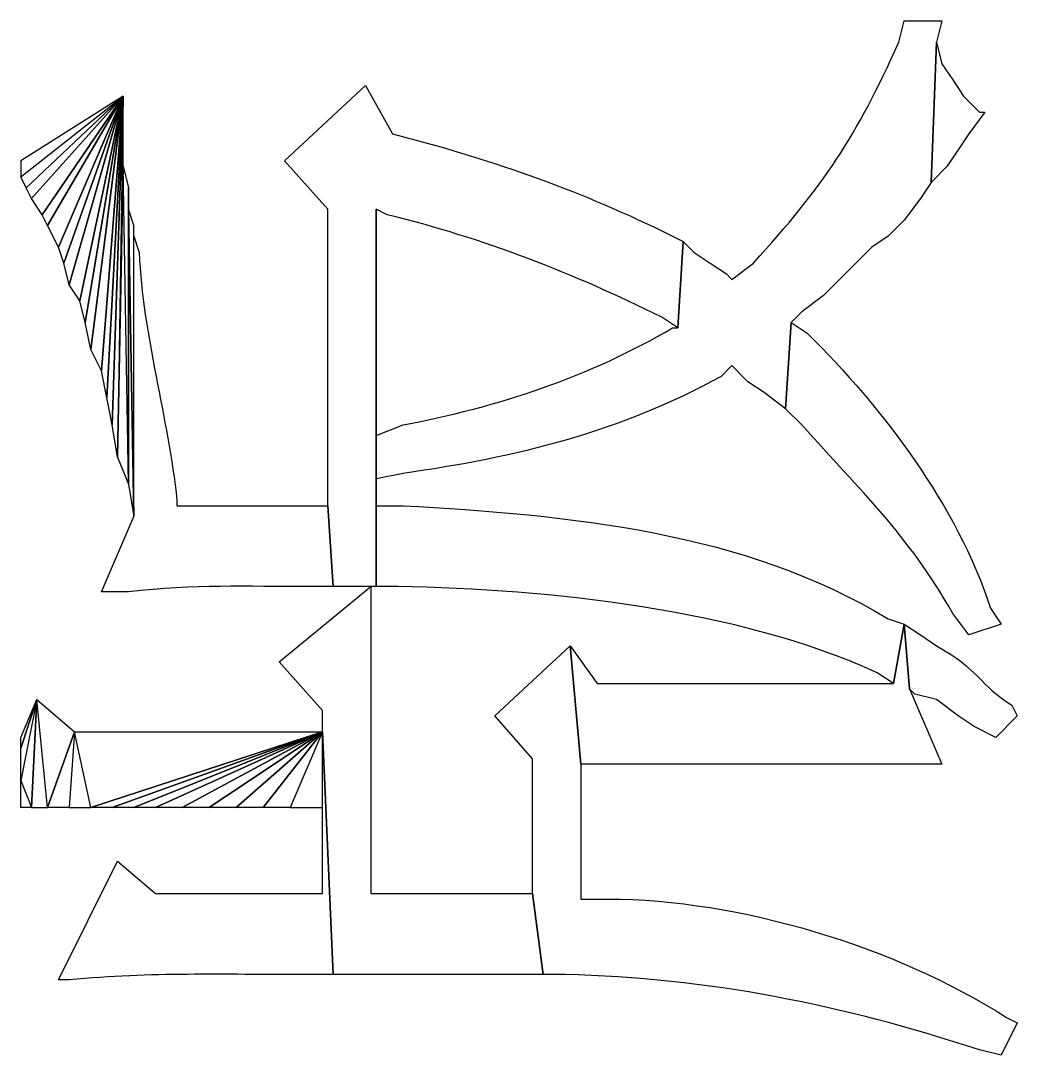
# Model space of a CAD drawing. Header units: centimetres. Extents: x -20.7 to 20.7, y -14.5 to 14.5.
# Drawn here: x -20.6946 to -20.303, y 0.532 to 0.9384 of the extents above; entities that cross this region are included whole.
import ezdxf

# ---------------------------------------------------------------- set-up
doc = ezdxf.new("R2010")
doc.units = ezdxf.units.CM
doc.header["$MEASUREMENT"] = 0
doc.layers.add('layer 1', color=7, linetype='Continuous')

msp = doc.modelspace()

# ---------------------------------------------------------------- linework, layer by layer
at = {"layer": 'layer 1'}
for points, knots in [([(-20.55492, 0.75847), (-20.55492, 0.75847), (-20.54433, 0.76059), (-20.54433, 0.76059), (-20.54433, 0.76059), (-20.50024, 0.76666), (-20.45857, 0.77699), (-20.41945, 0.79869), (-20.41945, 0.79869), (-20.41945, 0.79869), (-20.41522, 0.80292), (-20.41522, 0.80292), (-20.41522, 0.80292), (-20.41522, 0.80292), (-20.40887, 0.79657), (-20.40887, 0.79657), (-20.40887, 0.79657), (-20.40887, 0.79657), (-20.40252, 0.79234), (-20.40252, 0.79234), (-20.40252, 0.79234), (-20.40252, 0.79234), (-20.39405, 0.78599), (-20.39405, 0.78599), (-20.39405, 0.78599), (-20.39405, 0.78599), (-20.39193, 0.81986), (-20.39193, 0.81986), (-20.39193, 0.81986), (-20.39193, 0.81986), (-20.3877, 0.82409), (-20.3877, 0.82409), (-20.3877, 0.82409), (-20.3877, 0.82409), (-20.37923, 0.83044), (-20.37923, 0.83044), (-20.37923, 0.83044), (-20.37923, 0.83044), (-20.37288, 0.83679), (-20.37288, 0.83679), (-20.37288, 0.83679), (-20.37288, 0.83679), (-20.36653, 0.84314), (-20.36653, 0.84314), (-20.36653, 0.84314), (-20.36653, 0.84314), (-20.36018, 0.84949), (-20.36018, 0.84949), (-20.36018, 0.84949), (-20.36018, 0.84949), (-20.35383, 0.85372), (-20.35383, 0.85372), (-20.35383, 0.85372), (-20.35383, 0.85372), (-20.34748, 0.86007), (-20.34748, 0.86007), (-20.34748, 0.86007), (-20.34748, 0.86007), (-20.34113, 0.86854), (-20.34113, 0.86854), (-20.34113, 0.86854), (-20.34113, 0.86854), (-20.3369, 0.87489), (-20.3369, 0.87489), (-20.3369, 0.87489), (-20.3369, 0.87489), (-20.33478, 0.92992), (-20.33478, 0.92992), (-20.33478, 0.92992), (-20.33478, 0.92992), (-20.33267, 0.93839), (-20.33267, 0.93839), (-20.33267, 0.93839), (-20.33267, 0.93839), (-20.34748, 0.93839), (-20.34748, 0.93839), (-20.34748, 0.93839), (-20.34748, 0.93839), (-20.3496, 0.92992), (-20.3496, 0.92992), (-20.3496, 0.92992), (-20.36632, 0.89277), (-20.37895, 0.87362), (-20.40675, 0.84314), (-20.40675, 0.84314), (-20.40675, 0.84314), (-20.41522, 0.83679), (-20.41522, 0.83679), (-20.41522, 0.83679), (-20.41522, 0.83679), (-20.41733, 0.83891), (-20.41733, 0.83891), (-20.41733, 0.83891), (-20.41733, 0.83891), (-20.42368, 0.84314), (-20.42368, 0.84314), (-20.42368, 0.84314), (-20.42368, 0.84314), (-20.43003, 0.84737), (-20.43003, 0.84737), (-20.43003, 0.84737), (-20.43003, 0.84737), (-20.43427, 0.85161), (-20.43427, 0.85161), (-20.43427, 0.85161), (-20.43427, 0.85161), (-20.43638, 0.81774), (-20.43638, 0.81774), (-20.43638, 0.81774), (-20.43638, 0.81774), (-20.4385, 0.81774), (-20.4385, 0.81774), (-20.4385, 0.81774), (-20.47081, 0.79865), (-20.50712, 0.78662), (-20.54433, 0.77964), (-20.54433, 0.77964), (-20.54433, 0.77964), (-20.55492, 0.77541), (-20.55492, 0.77541), (-20.55492, 0.77541), (-20.55492, 0.77541), (-20.55492, 0.86431), (-20.55492, 0.86431), (-20.55492, 0.86431), (-20.55492, 0.86431), (-20.55492, 0.75847), (-20.55492, 0.75847)], [0, 0, 0, 0, 0.030303, 0.030303, 0.030303, 0.030303, 0.060606, 0.060606, 0.060606, 0.060606, 0.090909, 0.090909, 0.090909, 0.090909, 0.121212, 0.121212, 0.121212, 0.121212, 0.151515, 0.151515, 0.151515, 0.151515, 0.181818, 0.181818, 0.181818, 0.181818, 0.212121, 0.212121, 0.212121, 0.212121, 0.242424, 0.242424, 0.242424, 0.242424, 0.272727, 0.272727, 0.272727, 0.272727, 0.30303, 0.30303, 0.30303, 0.30303, 0.333333, 0.333333, 0.333333, 0.333333, 0.363636, 0.363636, 0.363636, 0.363636, 0.393939, 0.393939, 0.393939, 0.393939, 0.424242, 0.424242, 0.424242, 0.424242, 0.454545, 0.454545, 0.454545, 0.454545, 0.484848, 0.484848, 0.484848, 0.484848, 0.515152, 0.515152, 0.515152, 0.515152, 0.545455, 0.545455, 0.545455, 0.545455, 0.575758, 0.575758, 0.575758, 0.575758, 0.606061, 0.606061, 0.606061, 0.606061, 0.636364, 0.636364, 0.636364, 0.636364, 0.666667, 0.666667, 0.666667, 0.666667, 0.69697, 0.69697, 0.69697, 0.69697, 0.727273, 0.727273, 0.727273, 0.727273, 0.757576, 0.757576, 0.757576, 0.757576, 0.787879, 0.787879, 0.787879, 0.787879, 0.818182, 0.818182, 0.818182, 0.818182, 0.848485, 0.848485, 0.848485, 0.848485, 0.878788, 0.878788, 0.878788, 0.878788, 0.909091, 0.909091, 0.909091, 0.909091, 0.939394, 0.939394, 0.939394, 0.939394, 1, 1, 1, 1]), ([(-20.3369, 0.87489), (-20.3369, 0.87489), (-20.33055, 0.88124), (-20.33055, 0.88124), (-20.33055, 0.88124), (-20.33055, 0.88124), (-20.32208, 0.89394), (-20.32208, 0.89394), (-20.32208, 0.89394), (-20.32208, 0.89394), (-20.31573, 0.90241), (-20.31573, 0.90241), (-20.31573, 0.90241), (-20.31573, 0.90241), (-20.31785, 0.90241), (-20.31785, 0.90241), (-20.31785, 0.90241), (-20.31785, 0.90241), (-20.3242, 0.90876), (-20.3242, 0.90876), (-20.3242, 0.90876), (-20.3242, 0.90876), (-20.32843, 0.91511), (-20.32843, 0.91511), (-20.32843, 0.91511), (-20.32843, 0.91511), (-20.33267, 0.92146), (-20.33267, 0.92146), (-20.33267, 0.92146), (-20.33267, 0.92146), (-20.33478, 0.92992), (-20.33478, 0.92992), (-20.33478, 0.92992), (-20.33478, 0.92992), (-20.3369, 0.87489), (-20.3369, 0.87489)], [0, 0, 0, 0, 0.1, 0.1, 0.1, 0.1, 0.2, 0.2, 0.2, 0.2, 0.3, 0.3, 0.3, 0.3, 0.4, 0.4, 0.4, 0.4, 0.5, 0.5, 0.5, 0.5, 0.6, 0.6, 0.6, 0.6, 0.7, 0.7, 0.7, 0.7, 0.8, 0.8, 0.8, 0.8, 1, 1, 1, 1]), ([(-20.5909, 0.88336), (-20.5909, 0.88336), (-20.57397, 0.86431), (-20.57397, 0.86431), (-20.57397, 0.86431), (-20.57397, 0.86431), (-20.57397, 0.74789), (-20.57397, 0.74789), (-20.57397, 0.74789), (-20.57397, 0.74789), (-20.57185, 0.71614), (-20.57185, 0.71614), (-20.57185, 0.71614), (-20.57185, 0.71614), (-20.55492, 0.71614), (-20.55492, 0.71614), (-20.55492, 0.71614), (-20.55492, 0.71614), (-20.55492, 0.86431), (-20.55492, 0.86431), (-20.55492, 0.86431), (-20.55492, 0.86431), (-20.55068, 0.86219), (-20.55068, 0.86219), (-20.55068, 0.86219), (-20.51308, 0.85309), (-20.47734, 0.83905), (-20.44273, 0.82197), (-20.44273, 0.82197), (-20.44273, 0.82197), (-20.43638, 0.81774), (-20.43638, 0.81774), (-20.43638, 0.81774), (-20.43638, 0.81774), (-20.43427, 0.85161), (-20.43427, 0.85161), (-20.43427, 0.85161), (-20.43427, 0.85161), (-20.44273, 0.85584), (-20.44273, 0.85584), (-20.44273, 0.85584), (-20.47635, 0.87224), (-20.51212, 0.8847), (-20.54857, 0.89394), (-20.54857, 0.89394), (-20.54857, 0.89394), (-20.55915, 0.91299), (-20.55915, 0.91299), (-20.55915, 0.91299), (-20.55915, 0.91299), (-20.5909, 0.88336), (-20.5909, 0.88336)], [0, 0, 0, 0, 0.071429, 0.071429, 0.071429, 0.071429, 0.142857, 0.142857, 0.142857, 0.142857, 0.214286, 0.214286, 0.214286, 0.214286, 0.285714, 0.285714, 0.285714, 0.285714, 0.357143, 0.357143, 0.357143, 0.357143, 0.428571, 0.428571, 0.428571, 0.428571, 0.5, 0.5, 0.5, 0.5, 0.571429, 0.571429, 0.571429, 0.571429, 0.642857, 0.642857, 0.642857, 0.642857, 0.714286, 0.714286, 0.714286, 0.714286, 0.785714, 0.785714, 0.785714, 0.785714, 0.857143, 0.857143, 0.857143, 0.857143, 1, 1, 1, 1]), ([(-20.6925, 0.87277), (-20.6925, 0.87277), (-20.6544, 0.90876), (-20.6544, 0.90876), (-20.6544, 0.90876), (-20.6544, 0.90876), (-20.69462, 0.87701), (-20.69462, 0.87701), (-20.69462, 0.87701), (-20.69462, 0.87701), (-20.6925, 0.87277), (-20.6925, 0.87277)], [0, 0, 0, 0, 0.25, 0.25, 0.25, 0.25, 0.5, 0.5, 0.5, 0.5, 1, 1, 1, 1]), ([(-20.69462, 0.87701), (-20.69462, 0.87701), (-20.69462, 0.88336), (-20.69462, 0.88336), (-20.69462, 0.88336), (-20.69462, 0.88336), (-20.6544, 0.90876), (-20.6544, 0.90876), (-20.6544, 0.90876), (-20.6544, 0.90876), (-20.69462, 0.87701), (-20.69462, 0.87701)], [0, 0, 0, 0, 0.25, 0.25, 0.25, 0.25, 0.5, 0.5, 0.5, 0.5, 1, 1, 1, 1]), ([(-20.6925, 0.87277), (-20.6925, 0.87277), (-20.69038, 0.86854), (-20.69038, 0.86854), (-20.69038, 0.86854), (-20.69038, 0.86854), (-20.6544, 0.90876), (-20.6544, 0.90876), (-20.6544, 0.90876), (-20.6544, 0.90876), (-20.6925, 0.87277), (-20.6925, 0.87277)], [0, 0, 0, 0, 0.25, 0.25, 0.25, 0.25, 0.5, 0.5, 0.5, 0.5, 1, 1, 1, 1]), ([(-20.69038, 0.86854), (-20.69038, 0.86854), (-20.68615, 0.86219), (-20.68615, 0.86219), (-20.68615, 0.86219), (-20.68615, 0.86219), (-20.6544, 0.90875), (-20.6544, 0.90875), (-20.6544, 0.90875), (-20.6544, 0.90875), (-20.69038, 0.86854), (-20.69038, 0.86854)], [0, 0, 0, 0, 0.25, 0.25, 0.25, 0.25, 0.5, 0.5, 0.5, 0.5, 1, 1, 1, 1]), ([(-20.68615, 0.86219), (-20.68615, 0.86219), (-20.68403, 0.85795), (-20.68403, 0.85795), (-20.68403, 0.85795), (-20.68403, 0.85795), (-20.6544, 0.90875), (-20.6544, 0.90875), (-20.6544, 0.90875), (-20.6544, 0.90875), (-20.68615, 0.86219), (-20.68615, 0.86219)], [0, 0, 0, 0, 0.25, 0.25, 0.25, 0.25, 0.5, 0.5, 0.5, 0.5, 1, 1, 1, 1]), ([(-20.68403, 0.85796), (-20.68403, 0.85796), (-20.6798, 0.84949), (-20.6798, 0.84949), (-20.6798, 0.84949), (-20.6798, 0.84949), (-20.6544, 0.90876), (-20.6544, 0.90876), (-20.6544, 0.90876), (-20.6544, 0.90876), (-20.68403, 0.85796), (-20.68403, 0.85796)], [0, 0, 0, 0, 0.25, 0.25, 0.25, 0.25, 0.5, 0.5, 0.5, 0.5, 1, 1, 1, 1]), ([(-20.6798, 0.84949), (-20.6798, 0.84949), (-20.67768, 0.84314), (-20.67768, 0.84314), (-20.67768, 0.84314), (-20.67768, 0.84314), (-20.6544, 0.90875), (-20.6544, 0.90875), (-20.6544, 0.90875), (-20.6544, 0.90875), (-20.6798, 0.84949), (-20.6798, 0.84949)], [0, 0, 0, 0, 0.25, 0.25, 0.25, 0.25, 0.5, 0.5, 0.5, 0.5, 1, 1, 1, 1]), ([(-20.67768, 0.84314), (-20.67768, 0.84314), (-20.67557, 0.83467), (-20.67557, 0.83467), (-20.67557, 0.83467), (-20.67557, 0.83467), (-20.6544, 0.90875), (-20.6544, 0.90875), (-20.6544, 0.90875), (-20.6544, 0.90875), (-20.67768, 0.84314), (-20.67768, 0.84314)], [0, 0, 0, 0, 0.25, 0.25, 0.25, 0.25, 0.5, 0.5, 0.5, 0.5, 1, 1, 1, 1]), ([(-20.67557, 0.83467), (-20.67557, 0.83467), (-20.67133, 0.82832), (-20.67133, 0.82832), (-20.67133, 0.82832), (-20.67133, 0.82832), (-20.6544, 0.90876), (-20.6544, 0.90876), (-20.6544, 0.90876), (-20.6544, 0.90876), (-20.67557, 0.83467), (-20.67557, 0.83467)], [0, 0, 0, 0, 0.25, 0.25, 0.25, 0.25, 0.5, 0.5, 0.5, 0.5, 1, 1, 1, 1]), ([(-20.67133, 0.82832), (-20.67133, 0.82832), (-20.66922, 0.81986), (-20.66922, 0.81986), (-20.66922, 0.81986), (-20.66922, 0.81986), (-20.6544, 0.90876), (-20.6544, 0.90876), (-20.6544, 0.90876), (-20.6544, 0.90876), (-20.67133, 0.82832), (-20.67133, 0.82832)], [0, 0, 0, 0, 0.25, 0.25, 0.25, 0.25, 0.5, 0.5, 0.5, 0.5, 1, 1, 1, 1]), ([(-20.66922, 0.81986), (-20.66922, 0.81986), (-20.6671, 0.80927), (-20.6671, 0.80927), (-20.6671, 0.80927), (-20.6671, 0.80927), (-20.6544, 0.90876), (-20.6544, 0.90876), (-20.6544, 0.90876), (-20.6544, 0.90876), (-20.66922, 0.81986), (-20.66922, 0.81986)], [0, 0, 0, 0, 0.25, 0.25, 0.25, 0.25, 0.5, 0.5, 0.5, 0.5, 1, 1, 1, 1]), ([(-20.6671, 0.80927), (-20.6671, 0.80927), (-20.66287, 0.80081), (-20.66287, 0.80081), (-20.66287, 0.80081), (-20.66287, 0.80081), (-20.6544, 0.90876), (-20.6544, 0.90876), (-20.6544, 0.90876), (-20.6544, 0.90876), (-20.6671, 0.80927), (-20.6671, 0.80927)], [0, 0, 0, 0, 0.25, 0.25, 0.25, 0.25, 0.5, 0.5, 0.5, 0.5, 1, 1, 1, 1]), ([(-20.66287, 0.80081), (-20.66287, 0.80081), (-20.66075, 0.79022), (-20.66075, 0.79022), (-20.66075, 0.79022), (-20.66075, 0.79022), (-20.6544, 0.90876), (-20.6544, 0.90876), (-20.6544, 0.90876), (-20.6544, 0.90876), (-20.66287, 0.80081), (-20.66287, 0.80081)], [0, 0, 0, 0, 0.25, 0.25, 0.25, 0.25, 0.5, 0.5, 0.5, 0.5, 1, 1, 1, 1]), ([(-20.66075, 0.79022), (-20.66075, 0.79022), (-20.65863, 0.77964), (-20.65863, 0.77964), (-20.65863, 0.77964), (-20.65863, 0.77964), (-20.6544, 0.90875), (-20.6544, 0.90875), (-20.6544, 0.90875), (-20.6544, 0.90875), (-20.66075, 0.79022), (-20.66075, 0.79022)], [0, 0, 0, 0, 0.25, 0.25, 0.25, 0.25, 0.5, 0.5, 0.5, 0.5, 1, 1, 1, 1]), ([(-20.65863, 0.77964), (-20.65863, 0.77964), (-20.65652, 0.76694), (-20.65652, 0.76694), (-20.65652, 0.76694), (-20.65652, 0.76694), (-20.6544, 0.90876), (-20.6544, 0.90876), (-20.6544, 0.90876), (-20.6544, 0.90876), (-20.65863, 0.77964), (-20.65863, 0.77964)], [0, 0, 0, 0, 0.25, 0.25, 0.25, 0.25, 0.5, 0.5, 0.5, 0.5, 1, 1, 1, 1]), ([(-20.65652, 0.76694), (-20.65652, 0.76694), (-20.6544, 0.90876), (-20.6544, 0.90876), (-20.6544, 0.90876), (-20.6544, 0.90876), (-20.6544, 0.88124), (-20.6544, 0.88124), (-20.6544, 0.88124), (-20.6544, 0.88124), (-20.65652, 0.76694), (-20.65652, 0.76694)], [0, 0, 0, 0, 0.25, 0.25, 0.25, 0.25, 0.5, 0.5, 0.5, 0.5, 1, 1, 1, 1]), ([(-20.65652, 0.76694), (-20.65652, 0.76694), (-20.6544, 0.88124), (-20.6544, 0.88124), (-20.6544, 0.88124), (-20.6544, 0.88124), (-20.65228, 0.75636), (-20.65228, 0.75636), (-20.65228, 0.75636), (-20.65228, 0.75636), (-20.65652, 0.76694), (-20.65652, 0.76694)], [0, 0, 0, 0, 0.25, 0.25, 0.25, 0.25, 0.5, 0.5, 0.5, 0.5, 1, 1, 1, 1]), ([(-20.6544, 0.88124), (-20.6544, 0.88124), (-20.65228, 0.75636), (-20.65228, 0.75636), (-20.65228, 0.75636), (-20.65228, 0.75636), (-20.65228, 0.87277), (-20.65228, 0.87277), (-20.65228, 0.87277), (-20.65228, 0.87277), (-20.6544, 0.88124), (-20.6544, 0.88124)], [0, 0, 0, 0, 0.25, 0.25, 0.25, 0.25, 0.5, 0.5, 0.5, 0.5, 1, 1, 1, 1]), ([(-20.65228, 0.75636), (-20.65228, 0.75636), (-20.65228, 0.87277), (-20.65228, 0.87277), (-20.65228, 0.87277), (-20.65228, 0.87277), (-20.65228, 0.86431), (-20.65228, 0.86431), (-20.65228, 0.86431), (-20.65228, 0.86431), (-20.65228, 0.75636), (-20.65228, 0.75636)], [0, 0, 0, 0, 0.25, 0.25, 0.25, 0.25, 0.5, 0.5, 0.5, 0.5, 1, 1, 1, 1]), ([(-20.65228, 0.86431), (-20.65228, 0.86431), (-20.65017, 0.85796), (-20.65017, 0.85796), (-20.65017, 0.85796), (-20.65017, 0.85796), (-20.65017, 0.74366), (-20.65017, 0.74366), (-20.65017, 0.74366), (-20.65017, 0.74366), (-20.65228, 0.86431), (-20.65228, 0.86431)], [0, 0, 0, 0, 0.25, 0.25, 0.25, 0.25, 0.5, 0.5, 0.5, 0.5, 1, 1, 1, 1]), ([(-20.65228, 0.75636), (-20.65228, 0.75636), (-20.65228, 0.86431), (-20.65228, 0.86431), (-20.65228, 0.86431), (-20.65228, 0.86431), (-20.65017, 0.74366), (-20.65017, 0.74366), (-20.65017, 0.74366), (-20.65017, 0.74366), (-20.65228, 0.75636), (-20.65228, 0.75636)], [0, 0, 0, 0, 0.25, 0.25, 0.25, 0.25, 0.5, 0.5, 0.5, 0.5, 1, 1, 1, 1]), ([(-20.66287, 0.71402), (-20.66287, 0.71402), (-20.65228, 0.71402), (-20.65228, 0.71402), (-20.65228, 0.71402), (-20.62547, 0.71706), (-20.60709, 0.71603), (-20.58032, 0.71614), (-20.58032, 0.71614), (-20.58032, 0.71614), (-20.57185, 0.71614), (-20.57185, 0.71614), (-20.57185, 0.71614), (-20.57185, 0.71614), (-20.57397, 0.74789), (-20.57397, 0.74789), (-20.57397, 0.74789), (-20.57397, 0.74789), (-20.63323, 0.74789), (-20.63323, 0.74789), (-20.63323, 0.74789), (-20.63323, 0.74789), (-20.63323, 0.75001), (-20.63323, 0.75001), (-20.63323, 0.75001), (-20.63673, 0.78274), (-20.64667, 0.81467), (-20.64805, 0.84737), (-20.64805, 0.84737), (-20.64805, 0.84737), (-20.65017, 0.85372), (-20.65017, 0.85372), (-20.65017, 0.85372), (-20.65017, 0.85372), (-20.65017, 0.74366), (-20.65017, 0.74366), (-20.65017, 0.74366), (-20.65017, 0.74366), (-20.66287, 0.71402), (-20.66287, 0.71402)], [0, 0, 0, 0, 0.090909, 0.090909, 0.090909, 0.090909, 0.181818, 0.181818, 0.181818, 0.181818, 0.272727, 0.272727, 0.272727, 0.272727, 0.363636, 0.363636, 0.363636, 0.363636, 0.454545, 0.454545, 0.454545, 0.454545, 0.545455, 0.545455, 0.545455, 0.545455, 0.636364, 0.636364, 0.636364, 0.636364, 0.727273, 0.727273, 0.727273, 0.727273, 0.818182, 0.818182, 0.818182, 0.818182, 1, 1, 1, 1]), ([(-20.39405, 0.78599), (-20.39405, 0.78599), (-20.3877, 0.77964), (-20.3877, 0.77964), (-20.3877, 0.77964), (-20.36403, 0.75293), (-20.3466, 0.73745), (-20.32843, 0.70555), (-20.32843, 0.70555), (-20.32843, 0.70555), (-20.32208, 0.69709), (-20.32208, 0.69709), (-20.32208, 0.69709), (-20.32208, 0.69709), (-20.30938, 0.70132), (-20.30938, 0.70132), (-20.30938, 0.70132), (-20.30938, 0.70132), (-20.31362, 0.70767), (-20.31362, 0.70767), (-20.31362, 0.70767), (-20.32646, 0.74761), (-20.35595, 0.78641), (-20.38558, 0.81562), (-20.38558, 0.81562), (-20.38558, 0.81562), (-20.39193, 0.81985), (-20.39193, 0.81985), (-20.39193, 0.81985), (-20.39193, 0.81985), (-20.39405, 0.78599), (-20.39405, 0.78599)], [0, 0, 0, 0, 0.111111, 0.111111, 0.111111, 0.111111, 0.222222, 0.222222, 0.222222, 0.222222, 0.333333, 0.333333, 0.333333, 0.333333, 0.444444, 0.444444, 0.444444, 0.444444, 0.555556, 0.555556, 0.555556, 0.555556, 0.666667, 0.666667, 0.666667, 0.666667, 0.777778, 0.777778, 0.777778, 0.777778, 1, 1, 1, 1]), ([(-20.55492, 0.71614), (-20.55492, 0.71614), (-20.54645, 0.71614), (-20.54645, 0.71614), (-20.54645, 0.71614), (-20.48644, 0.7149), (-20.41314, 0.70742), (-20.35807, 0.68227), (-20.35807, 0.68227), (-20.35807, 0.68227), (-20.35172, 0.67804), (-20.35172, 0.67804), (-20.35172, 0.67804), (-20.35172, 0.67804), (-20.34748, 0.70132), (-20.34748, 0.70132), (-20.34748, 0.70132), (-20.34748, 0.70132), (-20.35383, 0.70344), (-20.35383, 0.70344), (-20.35383, 0.70344), (-20.41024, 0.73783), (-20.47942, 0.74425), (-20.54433, 0.74789), (-20.54433, 0.74789), (-20.54433, 0.74789), (-20.55492, 0.74789), (-20.55492, 0.74789), (-20.55492, 0.74789), (-20.55492, 0.74789), (-20.55492, 0.75847), (-20.55492, 0.75847), (-20.55492, 0.75847), (-20.55492, 0.75847), (-20.55492, 0.71614), (-20.55492, 0.71614)], [0, 0, 0, 0, 0.1, 0.1, 0.1, 0.1, 0.2, 0.2, 0.2, 0.2, 0.3, 0.3, 0.3, 0.3, 0.4, 0.4, 0.4, 0.4, 0.5, 0.5, 0.5, 0.5, 0.6, 0.6, 0.6, 0.6, 0.7, 0.7, 0.7, 0.7, 0.8, 0.8, 0.8, 0.8, 1, 1, 1, 1]), ([(-20.59302, 0.68651), (-20.59302, 0.68651), (-20.57608, 0.66746), (-20.57608, 0.66746), (-20.57608, 0.66746), (-20.57608, 0.66746), (-20.57608, 0.65899), (-20.57608, 0.65899), (-20.57608, 0.65899), (-20.57608, 0.65899), (-20.57185, 0.56374), (-20.57185, 0.56374), (-20.57185, 0.56374), (-20.57185, 0.56374), (-20.55915, 0.56374), (-20.55915, 0.56374), (-20.55915, 0.56374), (-20.53939, 0.56374), (-20.51964, 0.56374), (-20.49988, 0.56374), (-20.49988, 0.56374), (-20.49988, 0.56374), (-20.4893, 0.56374), (-20.4893, 0.56374), (-20.4893, 0.56374), (-20.4893, 0.56374), (-20.49353, 0.59549), (-20.49353, 0.59549), (-20.49353, 0.59549), (-20.49353, 0.59549), (-20.55703, 0.59549), (-20.55703, 0.59549), (-20.55703, 0.59549), (-20.55703, 0.59549), (-20.55703, 0.71614), (-20.55703, 0.71614), (-20.55703, 0.71614), (-20.55703, 0.71614), (-20.59302, 0.68651), (-20.59302, 0.68651)], [0, 0, 0, 0, 0.090909, 0.090909, 0.090909, 0.090909, 0.181818, 0.181818, 0.181818, 0.181818, 0.272727, 0.272727, 0.272727, 0.272727, 0.363636, 0.363636, 0.363636, 0.363636, 0.454545, 0.454545, 0.454545, 0.454545, 0.545455, 0.545455, 0.545455, 0.545455, 0.636364, 0.636364, 0.636364, 0.636364, 0.727273, 0.727273, 0.727273, 0.727273, 0.818182, 0.818182, 0.818182, 0.818182, 1, 1, 1, 1]), ([(-20.47872, 0.69286), (-20.47872, 0.69286), (-20.47448, 0.64629), (-20.47448, 0.64629), (-20.47448, 0.64629), (-20.47448, 0.64629), (-20.33267, 0.64629), (-20.33267, 0.64629), (-20.33267, 0.64629), (-20.33267, 0.64629), (-20.34537, 0.67592), (-20.34537, 0.67592), (-20.34537, 0.67592), (-20.34537, 0.67592), (-20.34748, 0.70132), (-20.34748, 0.70132), (-20.34748, 0.70132), (-20.34748, 0.70132), (-20.35172, 0.67804), (-20.35172, 0.67804), (-20.35172, 0.67804), (-20.35172, 0.67804), (-20.35595, 0.67804), (-20.35595, 0.67804), (-20.35595, 0.67804), (-20.38911, 0.67804), (-20.42227, 0.67804), (-20.45543, 0.67804), (-20.45543, 0.67804), (-20.45543, 0.67804), (-20.46813, 0.67804), (-20.46813, 0.67804), (-20.46813, 0.67804), (-20.46813, 0.67804), (-20.47872, 0.69286), (-20.47872, 0.69286)], [0, 0, 0, 0, 0.1, 0.1, 0.1, 0.1, 0.2, 0.2, 0.2, 0.2, 0.3, 0.3, 0.3, 0.3, 0.4, 0.4, 0.4, 0.4, 0.5, 0.5, 0.5, 0.5, 0.6, 0.6, 0.6, 0.6, 0.7, 0.7, 0.7, 0.7, 0.8, 0.8, 0.8, 0.8, 1, 1, 1, 1]), ([(-20.34748, 0.70132), (-20.34748, 0.70132), (-20.34537, 0.67592), (-20.34537, 0.67592), (-20.34537, 0.67592), (-20.34537, 0.67592), (-20.34325, 0.67381), (-20.34325, 0.67381), (-20.34325, 0.67381), (-20.34325, 0.67381), (-20.33478, 0.67169), (-20.33478, 0.67169), (-20.33478, 0.67169), (-20.33478, 0.67169), (-20.32632, 0.66534), (-20.32632, 0.66534), (-20.32632, 0.66534), (-20.32632, 0.66534), (-20.31997, 0.66111), (-20.31997, 0.66111), (-20.31997, 0.66111), (-20.31997, 0.66111), (-20.3115, 0.65687), (-20.3115, 0.65687), (-20.3115, 0.65687), (-20.3115, 0.65687), (-20.30303, 0.66534), (-20.30303, 0.66534), (-20.30303, 0.66534), (-20.30303, 0.66534), (-20.30515, 0.66957), (-20.30515, 0.66957), (-20.30515, 0.66957), (-20.31796, 0.67733), (-20.3182, 0.68379), (-20.33478, 0.69286), (-20.33478, 0.69286), (-20.33478, 0.69286), (-20.34113, 0.69709), (-20.34113, 0.69709), (-20.34113, 0.69709), (-20.34113, 0.69709), (-20.34748, 0.70132), (-20.34748, 0.70132)], [0, 0, 0, 0, 0.083333, 0.083333, 0.083333, 0.083333, 0.166667, 0.166667, 0.166667, 0.166667, 0.25, 0.25, 0.25, 0.25, 0.333333, 0.333333, 0.333333, 0.333333, 0.416667, 0.416667, 0.416667, 0.416667, 0.5, 0.5, 0.5, 0.5, 0.583333, 0.583333, 0.583333, 0.583333, 0.666667, 0.666667, 0.666667, 0.666667, 0.75, 0.75, 0.75, 0.75, 0.833333, 0.833333, 0.833333, 0.833333, 1, 1, 1, 1]), ([(-20.50835, 0.66534), (-20.50835, 0.66534), (-20.49353, 0.64841), (-20.49353, 0.64841), (-20.49353, 0.64841), (-20.49353, 0.64841), (-20.49353, 0.59549), (-20.49353, 0.59549), (-20.49353, 0.59549), (-20.49353, 0.59549), (-20.4893, 0.56374), (-20.4893, 0.56374), (-20.4893, 0.56374), (-20.4893, 0.56374), (-20.48083, 0.56374), (-20.48083, 0.56374), (-20.48083, 0.56374), (-20.42442, 0.56243), (-20.3719, 0.55181), (-20.31785, 0.53411), (-20.31785, 0.53411), (-20.31785, 0.53411), (-20.30938, 0.53199), (-20.30938, 0.53199), (-20.30938, 0.53199), (-20.30938, 0.53199), (-20.30303, 0.54469), (-20.30303, 0.54469), (-20.30303, 0.54469), (-20.30303, 0.54469), (-20.30727, 0.54681), (-20.30727, 0.54681), (-20.30727, 0.54681), (-20.3508, 0.57475), (-20.41232, 0.5933), (-20.4639, 0.59337), (-20.4639, 0.59337), (-20.4639, 0.59337), (-20.47448, 0.59337), (-20.47448, 0.59337), (-20.47448, 0.59337), (-20.47448, 0.59337), (-20.47448, 0.64629), (-20.47448, 0.64629), (-20.47448, 0.64629), (-20.47448, 0.64629), (-20.47872, 0.69286), (-20.47872, 0.69286), (-20.47872, 0.69286), (-20.47872, 0.69286), (-20.50835, 0.66534), (-20.50835, 0.66534)], [0, 0, 0, 0, 0.071429, 0.071429, 0.071429, 0.071429, 0.142857, 0.142857, 0.142857, 0.142857, 0.214286, 0.214286, 0.214286, 0.214286, 0.285714, 0.285714, 0.285714, 0.285714, 0.357143, 0.357143, 0.357143, 0.357143, 0.428571, 0.428571, 0.428571, 0.428571, 0.5, 0.5, 0.5, 0.5, 0.571429, 0.571429, 0.571429, 0.571429, 0.642857, 0.642857, 0.642857, 0.642857, 0.714286, 0.714286, 0.714286, 0.714286, 0.785714, 0.785714, 0.785714, 0.785714, 0.857143, 0.857143, 0.857143, 0.857143, 1, 1, 1, 1]), ([(-20.69038, 0.62936), (-20.69038, 0.62936), (-20.69462, 0.63994), (-20.69462, 0.63994), (-20.69462, 0.63994), (-20.69462, 0.63994), (-20.68827, 0.67169), (-20.68827, 0.67169), (-20.68827, 0.67169), (-20.68827, 0.67169), (-20.69038, 0.62936), (-20.69038, 0.62936)], [0, 0, 0, 0, 0.25, 0.25, 0.25, 0.25, 0.5, 0.5, 0.5, 0.5, 1, 1, 1, 1]), ([(-20.69462, 0.63994), (-20.69462, 0.63994), (-20.68827, 0.67169), (-20.68827, 0.67169), (-20.68827, 0.67169), (-20.68827, 0.67169), (-20.69462, 0.65264), (-20.69462, 0.65264), (-20.69462, 0.65264), (-20.69462, 0.65264), (-20.69462, 0.63994), (-20.69462, 0.63994)], [0, 0, 0, 0, 0.25, 0.25, 0.25, 0.25, 0.5, 0.5, 0.5, 0.5, 1, 1, 1, 1]), ([(-20.69462, 0.65264), (-20.69462, 0.65264), (-20.68827, 0.67169), (-20.68827, 0.67169), (-20.68827, 0.67169), (-20.68827, 0.67169), (-20.69462, 0.65687), (-20.69462, 0.65687), (-20.69462, 0.65687), (-20.69462, 0.65687), (-20.69462, 0.65264), (-20.69462, 0.65264)], [0, 0, 0, 0, 0.25, 0.25, 0.25, 0.25, 0.5, 0.5, 0.5, 0.5, 1, 1, 1, 1]), ([(-20.69038, 0.62936), (-20.69038, 0.62936), (-20.68827, 0.67169), (-20.68827, 0.67169), (-20.68827, 0.67169), (-20.68827, 0.67169), (-20.68403, 0.62936), (-20.68403, 0.62936), (-20.68403, 0.62936), (-20.68403, 0.62936), (-20.69038, 0.62936), (-20.69038, 0.62936)], [0, 0, 0, 0, 0.25, 0.25, 0.25, 0.25, 0.5, 0.5, 0.5, 0.5, 1, 1, 1, 1]), ([(-20.68827, 0.67169), (-20.68827, 0.67169), (-20.68403, 0.62936), (-20.68403, 0.62936), (-20.68403, 0.62936), (-20.68403, 0.62936), (-20.67345, 0.65899), (-20.67345, 0.65899), (-20.67345, 0.65899), (-20.67345, 0.65899), (-20.68827, 0.67169), (-20.68827, 0.67169)], [0, 0, 0, 0, 0.25, 0.25, 0.25, 0.25, 0.5, 0.5, 0.5, 0.5, 1, 1, 1, 1]), ([(-20.68403, 0.62936), (-20.68403, 0.62936), (-20.67557, 0.62936), (-20.67557, 0.62936), (-20.67557, 0.62936), (-20.67557, 0.62936), (-20.67345, 0.65899), (-20.67345, 0.65899), (-20.67345, 0.65899), (-20.67345, 0.65899), (-20.68403, 0.62936), (-20.68403, 0.62936)], [0, 0, 0, 0, 0.25, 0.25, 0.25, 0.25, 0.5, 0.5, 0.5, 0.5, 1, 1, 1, 1]), ([(-20.6798, 0.56162), (-20.6798, 0.56162), (-20.67557, 0.56162), (-20.67557, 0.56162), (-20.67557, 0.56162), (-20.64262, 0.56473), (-20.6157, 0.5636), (-20.58243, 0.56374), (-20.58243, 0.56374), (-20.58243, 0.56374), (-20.57185, 0.56374), (-20.57185, 0.56374), (-20.57185, 0.56374), (-20.57185, 0.56374), (-20.57608, 0.65899), (-20.57608, 0.65899), (-20.57608, 0.65899), (-20.57608, 0.65899), (-20.57608, 0.59549), (-20.57608, 0.59549), (-20.57608, 0.59549), (-20.57608, 0.59549), (-20.6417, 0.59549), (-20.6417, 0.59549), (-20.6417, 0.59549), (-20.6417, 0.59549), (-20.65652, 0.60819), (-20.65652, 0.60819), (-20.65652, 0.60819), (-20.65652, 0.60819), (-20.6798, 0.56162), (-20.6798, 0.56162)], [0, 0, 0, 0, 0.111111, 0.111111, 0.111111, 0.111111, 0.222222, 0.222222, 0.222222, 0.222222, 0.333333, 0.333333, 0.333333, 0.333333, 0.444444, 0.444444, 0.444444, 0.444444, 0.555556, 0.555556, 0.555556, 0.555556, 0.666667, 0.666667, 0.666667, 0.666667, 0.777778, 0.777778, 0.777778, 0.777778, 1, 1, 1, 1]), ([(-20.67557, 0.62936), (-20.67557, 0.62936), (-20.67345, 0.65899), (-20.67345, 0.65899), (-20.67345, 0.65899), (-20.67345, 0.65899), (-20.6671, 0.62936), (-20.6671, 0.62936), (-20.6671, 0.62936), (-20.6671, 0.62936), (-20.67557, 0.62936), (-20.67557, 0.62936)], [0, 0, 0, 0, 0.25, 0.25, 0.25, 0.25, 0.5, 0.5, 0.5, 0.5, 1, 1, 1, 1]), ([(-20.67345, 0.65899), (-20.67345, 0.65899), (-20.6671, 0.62936), (-20.6671, 0.62936), (-20.6671, 0.62936), (-20.6671, 0.62936), (-20.57608, 0.65899), (-20.57608, 0.65899), (-20.57608, 0.65899), (-20.57608, 0.65899), (-20.67345, 0.65899), (-20.67345, 0.65899)], [0, 0, 0, 0, 0.25, 0.25, 0.25, 0.25, 0.5, 0.5, 0.5, 0.5, 1, 1, 1, 1]), ([(-20.6671, 0.62936), (-20.6671, 0.62936), (-20.65863, 0.62936), (-20.65863, 0.62936), (-20.65863, 0.62936), (-20.65863, 0.62936), (-20.57608, 0.65899), (-20.57608, 0.65899), (-20.57608, 0.65899), (-20.57608, 0.65899), (-20.6671, 0.62936), (-20.6671, 0.62936)], [0, 0, 0, 0, 0.25, 0.25, 0.25, 0.25, 0.5, 0.5, 0.5, 0.5, 1, 1, 1, 1]), ([(-20.65863, 0.62936), (-20.65863, 0.62936), (-20.65017, 0.62936), (-20.65017, 0.62936), (-20.65017, 0.62936), (-20.65017, 0.62936), (-20.57608, 0.65899), (-20.57608, 0.65899), (-20.57608, 0.65899), (-20.57608, 0.65899), (-20.65863, 0.62936), (-20.65863, 0.62936)], [0, 0, 0, 0, 0.25, 0.25, 0.25, 0.25, 0.5, 0.5, 0.5, 0.5, 1, 1, 1, 1]), ([(-20.65017, 0.62936), (-20.65017, 0.62936), (-20.6417, 0.62936), (-20.6417, 0.62936), (-20.6417, 0.62936), (-20.6417, 0.62936), (-20.57608, 0.65899), (-20.57608, 0.65899), (-20.57608, 0.65899), (-20.57608, 0.65899), (-20.65017, 0.62936), (-20.65017, 0.62936)], [0, 0, 0, 0, 0.25, 0.25, 0.25, 0.25, 0.5, 0.5, 0.5, 0.5, 1, 1, 1, 1]), ([(-20.6417, 0.62936), (-20.6417, 0.62936), (-20.63112, 0.62936), (-20.63112, 0.62936), (-20.63112, 0.62936), (-20.63112, 0.62936), (-20.57608, 0.65899), (-20.57608, 0.65899), (-20.57608, 0.65899), (-20.57608, 0.65899), (-20.6417, 0.62936), (-20.6417, 0.62936)], [0, 0, 0, 0, 0.25, 0.25, 0.25, 0.25, 0.5, 0.5, 0.5, 0.5, 1, 1, 1, 1]), ([(-20.63112, 0.62936), (-20.63112, 0.62936), (-20.62053, 0.62936), (-20.62053, 0.62936), (-20.62053, 0.62936), (-20.62053, 0.62936), (-20.57608, 0.65899), (-20.57608, 0.65899), (-20.57608, 0.65899), (-20.57608, 0.65899), (-20.63112, 0.62936), (-20.63112, 0.62936)], [0, 0, 0, 0, 0.25, 0.25, 0.25, 0.25, 0.5, 0.5, 0.5, 0.5, 1, 1, 1, 1]), ([(-20.62053, 0.62936), (-20.62053, 0.62936), (-20.60995, 0.62936), (-20.60995, 0.62936), (-20.60995, 0.62936), (-20.60995, 0.62936), (-20.57608, 0.65899), (-20.57608, 0.65899), (-20.57608, 0.65899), (-20.57608, 0.65899), (-20.62053, 0.62936), (-20.62053, 0.62936)], [0, 0, 0, 0, 0.25, 0.25, 0.25, 0.25, 0.5, 0.5, 0.5, 0.5, 1, 1, 1, 1]), ([(-20.60995, 0.62936), (-20.60995, 0.62936), (-20.59937, 0.62936), (-20.59937, 0.62936), (-20.59937, 0.62936), (-20.59937, 0.62936), (-20.57608, 0.65899), (-20.57608, 0.65899), (-20.57608, 0.65899), (-20.57608, 0.65899), (-20.60995, 0.62936), (-20.60995, 0.62936)], [0, 0, 0, 0, 0.25, 0.25, 0.25, 0.25, 0.5, 0.5, 0.5, 0.5, 1, 1, 1, 1]), ([(-20.59937, 0.62936), (-20.59937, 0.62936), (-20.58878, 0.62936), (-20.58878, 0.62936), (-20.58878, 0.62936), (-20.58878, 0.62936), (-20.57608, 0.65899), (-20.57608, 0.65899), (-20.57608, 0.65899), (-20.57608, 0.65899), (-20.59937, 0.62936), (-20.59937, 0.62936)], [0, 0, 0, 0, 0.25, 0.25, 0.25, 0.25, 0.5, 0.5, 0.5, 0.5, 1, 1, 1, 1]), ([(-20.58878, 0.62936), (-20.58878, 0.62936), (-20.57608, 0.65899), (-20.57608, 0.65899), (-20.57608, 0.65899), (-20.57608, 0.65899), (-20.57608, 0.62936), (-20.57608, 0.62936), (-20.57608, 0.62936), (-20.57608, 0.62936), (-20.58878, 0.62936), (-20.58878, 0.62936)], [0, 0, 0, 0, 0.25, 0.25, 0.25, 0.25, 0.5, 0.5, 0.5, 0.5, 1, 1, 1, 1]), ([(-20.69462, 0.62936), (-20.69462, 0.62936), (-20.69038, 0.62936), (-20.69038, 0.62936), (-20.69038, 0.62936), (-20.69038, 0.62936), (-20.69462, 0.63994), (-20.69462, 0.63994), (-20.69462, 0.63994), (-20.69462, 0.63994), (-20.69462, 0.62936), (-20.69462, 0.62936)], [0, 0, 0, 0, 0.25, 0.25, 0.25, 0.25, 0.5, 0.5, 0.5, 0.5, 1, 1, 1, 1])]:
    msp.add_open_spline(points, degree=3, knots=knots, dxfattribs=at)

doc.saveas('drawing.dxf')
